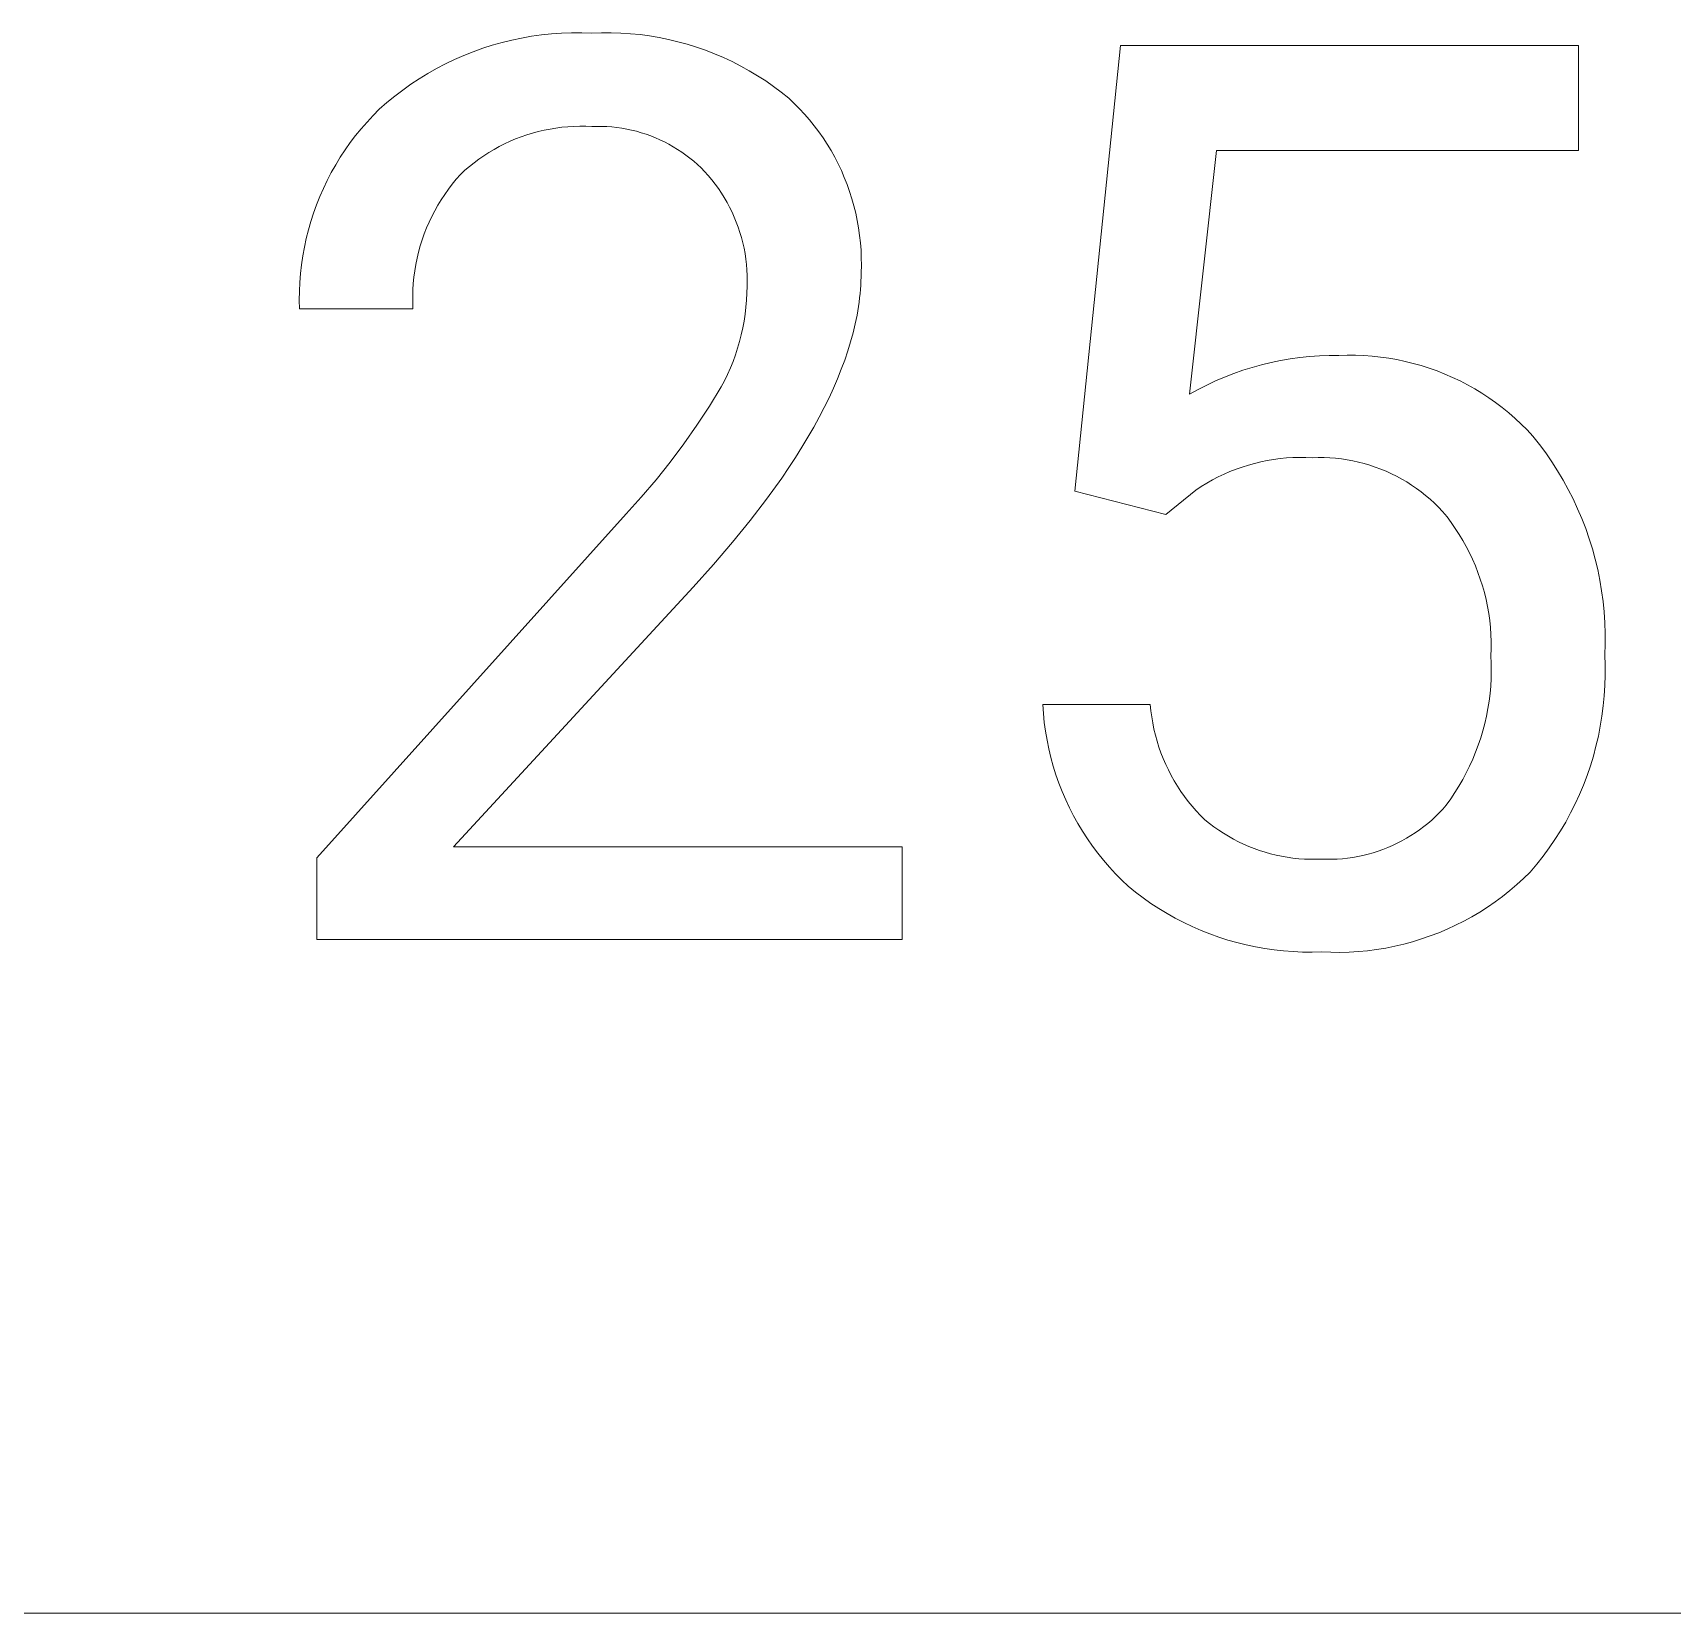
# Model space of a CAD drawing. Header units: millimetres. Extents: x -665 to 1920, y -373 to 1434.
# Drawn here: x 1535.02 to 1579.94, y -228.39 to -185.11 of the extents above; entities that cross this region are included whole.
import ezdxf

# ---------------------------------------------------------------- set-up
doc = ezdxf.new("R2010")
doc.units = ezdxf.units.MM
doc.header["$MEASUREMENT"] = 0
doc.layers.add('Domyślny', color=7, linetype='Continuous', true_color=0x000000)

msp = doc.modelspace()

# ---------------------------------------------------------------- linework, layer by layer
at = {"layer": 'Domyślny', "color": 18, "lineweight": 15, "true_color": 0x000000}
for p, q in [((1547.346, -185.533), (1547.609, -185.449)), ((1547.609, -185.449), (1547.875, -185.374)), ((1547.875, -185.374), (1548.143, -185.308)), ((1548.143, -185.308), (1548.413, -185.251)), ((1548.413, -185.251), (1548.685, -185.204)), ((1548.685, -185.204), (1548.958, -185.166)), ((1548.958, -185.166), (1549.232, -185.138)), ((1549.232, -185.138), (1549.508, -185.119)), ((1549.508, -185.119), (1549.783, -185.11)), ((1549.783, -185.11), (1550.059, -185.11)), ((1550.059, -185.11), (1550.335, -185.119)), ((1550.335, -185.119), (1550.6, -185.109)), ((1550.6, -185.109), (1550.864, -185.109)), ((1550.864, -185.109), (1551.128, -185.117)), ((1551.128, -185.117), (1551.392, -185.134)), ((1551.392, -185.134), (1551.656, -185.159)), ((1551.656, -185.159), (1551.918, -185.194)), ((1551.918, -185.194), (1552.179, -185.238)), ((1552.179, -185.238), (1552.438, -185.291)), ((1552.438, -185.291), (1552.695, -185.352)), ((1552.695, -185.352), (1552.95, -185.422)), ((1552.95, -185.422), (1553.203, -185.501)), ((1553.203, -185.501), (1553.453, -185.588)), ((1563.569, -197.667), (1564.818, -185.457)), ((1564.818, -185.457), (1577.364, -185.457)), ((1577.364, -185.457), (1577.364, -188.333)), ((1546.328, -185.957), (1546.577, -185.838)), ((1546.577, -185.838), (1546.83, -185.728)), ((1546.83, -185.728), (1547.086, -185.626)), ((1547.086, -185.626), (1547.346, -185.533)), ((1553.453, -185.588), (1553.699, -185.683)), ((1553.699, -185.683), (1553.943, -185.787)), ((1553.943, -185.787), (1554.182, -185.899)), ((1554.182, -185.899), (1554.418, -186.02)), ((1545.378, -186.518), (1545.609, -186.366)), ((1545.609, -186.366), (1545.844, -186.221)), ((1545.844, -186.221), (1546.084, -186.085)), ((1546.084, -186.085), (1546.328, -185.957)), ((1554.418, -186.02), (1554.649, -186.148)), ((1554.649, -186.148), (1554.876, -186.284)), ((1554.876, -186.284), (1555.099, -186.427)), ((1544.721, -187.021), (1544.935, -186.846)), ((1544.935, -186.846), (1545.154, -186.678)), ((1545.154, -186.678), (1545.378, -186.518)), ((1555.099, -186.427), (1555.316, -186.578)), ((1555.316, -186.578), (1555.528, -186.736)), ((1555.528, -186.736), (1555.734, -186.902)), ((1544.343, -187.375), (1544.514, -187.203)), ((1544.514, -187.203), (1544.721, -187.021)), ((1555.734, -186.902), (1555.883, -187.043)), ((1555.883, -187.043), (1556.028, -187.189)), ((1556.028, -187.189), (1556.167, -187.34)), ((1543.865, -187.924), (1544.018, -187.736)), ((1544.018, -187.736), (1544.178, -187.553)), ((1544.178, -187.553), (1544.343, -187.375)), ((1549.191, -187.744), (1549.03, -187.776)), ((1549.353, -187.718), (1549.191, -187.744)), ((1549.516, -187.697), (1549.353, -187.718)), ((1549.679, -187.682), (1549.516, -187.697)), ((1549.843, -187.672), (1549.679, -187.682)), ((1550.007, -187.668), (1549.843, -187.672)), ((1550.171, -187.67), (1550.007, -187.668)), ((1550.335, -187.677), (1550.171, -187.67)), ((1550.472, -187.673), (1550.335, -187.677)), ((1550.61, -187.673), (1550.472, -187.673)), ((1550.747, -187.678), (1550.61, -187.673)), ((1550.884, -187.688), (1550.747, -187.678)), ((1551.02, -187.703), (1550.884, -187.688)), ((1551.156, -187.722), (1551.02, -187.703)), ((1551.291, -187.746), (1551.156, -187.722)), ((1551.425, -187.774), (1551.291, -187.746)), ((1556.167, -187.34), (1556.301, -187.496)), ((1556.301, -187.496), (1556.43, -187.656)), ((1556.43, -187.656), (1556.554, -187.82)), ((1543.579, -188.315), (1543.719, -188.117)), ((1543.719, -188.117), (1543.865, -187.924)), ((1547.946, -188.149), (1547.8, -188.223)), ((1548.095, -188.08), (1547.946, -188.149)), ((1548.246, -188.016), (1548.095, -188.08)), ((1548.4, -187.957), (1548.246, -188.016)), ((1548.555, -187.904), (1548.4, -187.957)), ((1548.712, -187.856), (1548.555, -187.904)), ((1548.87, -187.813), (1548.712, -187.856)), ((1549.03, -187.776), (1548.87, -187.813)), ((1551.558, -187.807), (1551.425, -187.774)), ((1551.69, -187.845), (1551.558, -187.807)), ((1551.821, -187.887), (1551.69, -187.845)), ((1551.95, -187.933), (1551.821, -187.887)), ((1552.078, -187.984), (1551.95, -187.933)), ((1552.203, -188.039), (1552.078, -187.984)), ((1552.327, -188.098), (1552.203, -188.039)), ((1552.449, -188.162), (1552.327, -188.098)), ((1552.568, -188.229), (1552.449, -188.162)), ((1556.554, -187.82), (1556.671, -187.988)), ((1556.671, -187.988), (1556.784, -188.16)), ((1556.784, -188.16), (1556.89, -188.336)), ((1543.319, -188.725), (1543.445, -188.518)), ((1543.445, -188.518), (1543.579, -188.315)), ((1547.242, -188.568), (1547.11, -188.666)), ((1547.377, -188.475), (1547.242, -188.568)), ((1547.515, -188.386), (1547.377, -188.475)), ((1547.656, -188.302), (1547.515, -188.386)), ((1547.8, -188.223), (1547.656, -188.302)), ((1552.685, -188.301), (1552.568, -188.229)), ((1552.8, -188.377), (1552.685, -188.301)), ((1552.911, -188.456), (1552.8, -188.377)), ((1553.02, -188.539), (1552.911, -188.456)), ((1553.127, -188.626), (1553.02, -188.539)), ((1553.23, -188.717), (1553.127, -188.626)), ((1556.89, -188.336), (1556.99, -188.515)), ((1556.99, -188.515), (1557.084, -188.698)), ((1567.453, -188.333), (1566.712, -195.006)), ((1577.364, -188.333), (1567.453, -188.333)), ((1543.087, -189.151), (1543.199, -188.936)), ((1543.199, -188.936), (1543.319, -188.725)), ((1546.736, -188.986), (1546.621, -189.117)), ((1546.857, -188.875), (1546.736, -188.986)), ((1546.982, -188.768), (1546.857, -188.875)), ((1547.11, -188.666), (1546.982, -188.768)), ((1553.33, -188.811), (1553.23, -188.717)), ((1553.426, -188.908), (1553.33, -188.811)), ((1553.526, -189.019), (1553.426, -188.908)), ((1553.622, -189.134), (1553.526, -189.019)), ((1557.084, -188.698), (1557.173, -188.883)), ((1557.173, -188.883), (1557.254, -189.072)), ((1557.254, -189.072), (1557.33, -189.263)), ((1542.884, -189.592), (1542.982, -189.37)), ((1542.982, -189.37), (1543.087, -189.151)), ((1546.305, -189.534), (1546.21, -189.68)), ((1546.406, -189.391), (1546.305, -189.534)), ((1546.511, -189.252), (1546.406, -189.391)), ((1546.621, -189.117), (1546.511, -189.252)), ((1553.714, -189.252), (1553.622, -189.134)), ((1553.802, -189.373), (1553.714, -189.252)), ((1553.886, -189.497), (1553.802, -189.373)), ((1553.965, -189.623), (1553.886, -189.497)), ((1557.33, -189.263), (1557.399, -189.456)), ((1557.399, -189.456), (1557.461, -189.652)), ((1542.712, -190.045), (1542.794, -189.817)), ((1542.794, -189.817), (1542.884, -189.592)), ((1546.034, -189.981), (1545.954, -190.136)), ((1546.119, -189.829), (1546.034, -189.981)), ((1546.21, -189.68), (1546.119, -189.829)), ((1554.04, -189.753), (1553.965, -189.623)), ((1554.111, -189.885), (1554.04, -189.753)), ((1554.177, -190.019), (1554.111, -189.885)), ((1557.461, -189.652), (1557.517, -189.85)), ((1557.517, -189.85), (1557.566, -190.049)), ((1542.57, -190.509), (1542.637, -190.276)), ((1542.637, -190.276), (1542.712, -190.045)), ((1545.879, -190.294), (1545.81, -190.454)), ((1545.954, -190.136), (1545.879, -190.294)), ((1554.238, -190.155), (1554.177, -190.019)), ((1554.295, -190.294), (1554.238, -190.155)), ((1554.347, -190.434), (1554.295, -190.294)), ((1554.394, -190.576), (1554.347, -190.434)), ((1557.566, -190.049), (1557.609, -190.25)), ((1557.609, -190.25), (1557.644, -190.452)), ((1542.46, -190.982), (1542.511, -190.745)), ((1542.511, -190.745), (1542.57, -190.509)), ((1545.689, -190.781), (1545.636, -190.947)), ((1545.747, -190.616), (1545.689, -190.781)), ((1545.81, -190.454), (1545.747, -190.616)), ((1554.436, -190.719), (1554.394, -190.576)), ((1554.473, -190.864), (1554.436, -190.719)), ((1554.506, -191.01), (1554.473, -190.864)), ((1557.644, -190.452), (1557.673, -190.656)), ((1557.673, -190.656), (1557.695, -190.86)), ((1557.695, -190.86), (1557.711, -191.065)), ((1542.381, -191.461), (1542.416, -191.22)), ((1542.416, -191.22), (1542.46, -190.982)), ((1545.549, -191.285), (1545.514, -191.456)), ((1545.59, -191.115), (1545.549, -191.285)), ((1545.636, -190.947), (1545.59, -191.115)), ((1554.533, -191.157), (1554.506, -191.01)), ((1554.555, -191.305), (1554.533, -191.157)), ((1554.572, -191.454), (1554.555, -191.305)), ((1557.711, -191.065), (1557.719, -191.27)), ((1557.719, -191.27), (1557.72, -191.475)), ((1542.335, -191.944), (1542.354, -191.702)), ((1542.354, -191.702), (1542.381, -191.461)), ((1545.485, -191.628), (1545.462, -191.8)), ((1545.514, -191.456), (1545.485, -191.628)), ((1554.584, -191.603), (1554.572, -191.454)), ((1554.591, -191.752), (1554.584, -191.603)), ((1554.592, -191.902), (1554.591, -191.752)), ((1557.715, -191.681), (1557.714, -191.794)), ((1557.72, -191.475), (1557.715, -191.681)), ((1542.322, -192.428), (1542.324, -192.186)), ((1542.324, -192.186), (1542.335, -191.944)), ((1545.433, -192.148), (1545.428, -192.322)), ((1545.445, -191.974), (1545.433, -192.148)), ((1545.462, -191.8), (1545.445, -191.974)), ((1554.585, -192.243), (1554.589, -192.051)), ((1554.589, -192.051), (1554.592, -191.902)), ((1557.697, -192.137), (1557.687, -192.253)), ((1557.705, -192.022), (1557.697, -192.137)), ((1557.71, -191.907), (1557.705, -192.022)), ((1557.714, -191.794), (1557.71, -191.907)), ((1542.327, -192.671), (1542.322, -192.428)), ((1545.436, -192.671), (1542.327, -192.671)), ((1545.428, -192.322), (1545.429, -192.497)), ((1545.429, -192.497), (1545.436, -192.671)), ((1554.536, -192.815), (1554.559, -192.625)), ((1554.559, -192.625), (1554.575, -192.434)), ((1554.575, -192.434), (1554.585, -192.243)), ((1557.643, -192.604), (1557.602, -192.842)), ((1557.66, -192.486), (1557.643, -192.604)), ((1557.674, -192.369), (1557.66, -192.486)), ((1557.687, -192.253), (1557.674, -192.369)), ((1554.472, -193.193), (1554.508, -193.004)), ((1554.508, -193.004), (1554.536, -192.815)), ((1557.553, -193.082), (1557.495, -193.325)), ((1557.602, -192.842), (1557.553, -193.082)), ((1554.33, -193.749), (1554.383, -193.565)), ((1554.383, -193.565), (1554.431, -193.38)), ((1554.431, -193.38), (1554.472, -193.193)), ((1557.427, -193.571), (1557.351, -193.82)), ((1557.495, -193.325), (1557.427, -193.571)), ((1554.204, -194.111), (1554.27, -193.931)), ((1554.27, -193.931), (1554.33, -193.749)), ((1557.351, -193.82), (1557.265, -194.071)), ((1569.207, -194.083), (1569.47, -194.038)), ((1569.47, -194.038), (1569.735, -194.002)), ((1569.735, -194.002), (1570.001, -193.975)), ((1570.001, -193.975), (1570.268, -193.957)), ((1570.268, -193.957), (1570.535, -193.947)), ((1570.535, -193.947), (1570.802, -193.947)), ((1570.802, -193.947), (1571.031, -193.94)), ((1571.031, -193.94), (1571.259, -193.941)), ((1571.259, -193.941), (1571.488, -193.949)), ((1571.488, -193.949), (1571.716, -193.966)), ((1571.716, -193.966), (1571.943, -193.99)), ((1571.943, -193.99), (1572.169, -194.021)), ((1572.169, -194.021), (1572.394, -194.06)), ((1553.972, -194.637), (1554.055, -194.464)), ((1554.055, -194.464), (1554.133, -194.289)), ((1554.133, -194.289), (1554.204, -194.111)), ((1557.171, -194.325), (1557.068, -194.582)), ((1557.265, -194.071), (1557.171, -194.325)), ((1567.671, -194.536), (1567.921, -194.439)), ((1567.921, -194.439), (1568.173, -194.351)), ((1568.173, -194.351), (1568.428, -194.271)), ((1568.428, -194.271), (1568.685, -194.199)), ((1568.685, -194.199), (1568.945, -194.137)), ((1568.945, -194.137), (1569.207, -194.083)), ((1572.394, -194.06), (1572.618, -194.107)), ((1572.618, -194.107), (1572.84, -194.162)), ((1572.84, -194.162), (1573.06, -194.224)), ((1573.06, -194.224), (1573.278, -194.293)), ((1573.278, -194.293), (1573.493, -194.37)), ((1573.493, -194.37), (1573.706, -194.454)), ((1573.706, -194.454), (1573.915, -194.545)), ((1553.557, -195.337), (1553.883, -194.807)), ((1553.883, -194.807), (1553.972, -194.637)), ((1556.955, -194.842), (1556.834, -195.104)), ((1557.068, -194.582), (1556.955, -194.842)), ((1566.712, -195.006), (1566.946, -194.877)), ((1566.946, -194.877), (1567.184, -194.755)), ((1567.184, -194.755), (1567.426, -194.642)), ((1567.426, -194.642), (1567.671, -194.536)), ((1573.915, -194.545), (1574.122, -194.643)), ((1574.122, -194.643), (1574.324, -194.749)), ((1574.324, -194.749), (1574.524, -194.86)), ((1574.524, -194.86), (1574.719, -194.979)), ((1553.215, -195.857), (1553.557, -195.337)), ((1556.703, -195.37), (1556.564, -195.637)), ((1556.834, -195.104), (1556.703, -195.37)), ((1574.719, -194.979), (1574.91, -195.104)), ((1574.91, -195.104), (1575.097, -195.236)), ((1575.097, -195.236), (1575.279, -195.374)), ((1575.279, -195.374), (1575.457, -195.518)), ((1556.564, -195.637), (1556.416, -195.908)), ((1575.457, -195.518), (1575.629, -195.668)), ((1575.629, -195.668), (1575.797, -195.824)), ((1575.797, -195.824), (1575.959, -195.985)), ((1552.857, -196.366), (1553.215, -195.857)), ((1556.258, -196.181), (1556.092, -196.457)), ((1556.416, -195.908), (1556.258, -196.181)), ((1575.959, -195.985), (1576.115, -196.152)), ((1576.115, -196.152), (1576.297, -196.381)), ((1552.484, -196.864), (1552.857, -196.366)), ((1556.092, -196.457), (1555.916, -196.736)), ((1576.297, -196.381), (1576.472, -196.617)), ((1576.472, -196.617), (1576.639, -196.859)), ((1552.095, -197.35), (1552.484, -196.864)), ((1555.732, -197.018), (1555.538, -197.302)), ((1555.916, -196.736), (1555.732, -197.018)), ((1567.82, -197.127), (1567.657, -197.197)), ((1567.986, -197.062), (1567.82, -197.127)), ((1568.153, -197.002), (1567.986, -197.062)), ((1568.323, -196.949), (1568.153, -197.002)), ((1568.494, -196.901), (1568.323, -196.949)), ((1568.667, -196.86), (1568.494, -196.901)), ((1568.841, -196.824), (1568.667, -196.86)), ((1569.016, -196.795), (1568.841, -196.824)), ((1569.192, -196.771), (1569.016, -196.795)), ((1569.369, -196.754), (1569.192, -196.771)), ((1569.546, -196.743), (1569.369, -196.754)), ((1569.724, -196.737), (1569.546, -196.743)), ((1569.901, -196.738), (1569.724, -196.737)), ((1570.079, -196.746), (1569.901, -196.738)), ((1570.238, -196.741), (1570.079, -196.746)), ((1570.397, -196.743), (1570.238, -196.741)), ((1570.556, -196.749), (1570.397, -196.743)), ((1570.715, -196.762), (1570.556, -196.749)), ((1570.874, -196.78), (1570.715, -196.762)), ((1571.031, -196.803), (1570.874, -196.78)), ((1571.188, -196.832), (1571.031, -196.803)), ((1571.343, -196.866), (1571.188, -196.832)), ((1571.497, -196.906), (1571.343, -196.866)), ((1571.65, -196.951), (1571.497, -196.906)), ((1571.801, -197.001), (1571.65, -196.951)), ((1571.951, -197.057), (1571.801, -197.001)), ((1572.098, -197.118), (1571.951, -197.057)), ((1572.243, -197.184), (1572.098, -197.118)), ((1576.639, -196.859), (1576.797, -197.106)), ((1576.797, -197.106), (1576.947, -197.358)), ((1551.692, -197.824), (1552.095, -197.35)), ((1555.538, -197.302), (1555.125, -197.878)), ((1567.033, -197.535), (1566.884, -197.633)), ((1567.184, -197.442), (1567.033, -197.535)), ((1567.339, -197.355), (1567.184, -197.442)), ((1567.497, -197.274), (1567.339, -197.355)), ((1567.657, -197.197), (1567.497, -197.274)), ((1572.385, -197.255), (1572.243, -197.184)), ((1572.525, -197.331), (1572.385, -197.255)), ((1572.663, -197.411), (1572.525, -197.331)), ((1572.797, -197.497), (1572.663, -197.411)), ((1572.929, -197.587), (1572.797, -197.497)), ((1573.057, -197.681), (1572.929, -197.587)), ((1576.947, -197.358), (1577.088, -197.615)), ((1577.088, -197.615), (1577.221, -197.877)), ((1551.274, -198.285), (1551.692, -197.824)), ((1555.125, -197.878), (1554.675, -198.465)), ((1566.058, -198.304), (1563.569, -197.667)), ((1566.884, -197.633), (1566.058, -198.304)), ((1573.181, -197.78), (1573.057, -197.681)), ((1573.303, -197.884), (1573.181, -197.78)), ((1573.42, -197.991), (1573.303, -197.884)), ((1573.534, -198.103), (1573.42, -197.991)), ((1577.221, -197.877), (1577.345, -198.143)), ((1542.801, -207.705), (1551.274, -198.285)), ((1554.675, -198.465), (1554.188, -199.063)), ((1573.644, -198.218), (1573.534, -198.103)), ((1573.766, -198.369), (1573.644, -198.218)), ((1573.882, -198.524), (1573.766, -198.369)), ((1573.993, -198.683), (1573.882, -198.524)), ((1577.345, -198.143), (1577.459, -198.413)), ((1577.459, -198.413), (1577.565, -198.687)), ((1574.099, -198.845), (1573.993, -198.683)), ((1574.2, -199.011), (1574.099, -198.845)), ((1577.565, -198.687), (1577.661, -198.964)), ((1577.661, -198.964), (1577.748, -199.244)), ((1554.188, -199.063), (1553.666, -199.672)), ((1574.294, -199.18), (1574.2, -199.011)), ((1574.383, -199.353), (1574.294, -199.18)), ((1574.466, -199.528), (1574.383, -199.353)), ((1577.748, -199.244), (1577.826, -199.527)), ((1553.666, -199.672), (1553.108, -200.292)), ((1574.543, -199.706), (1574.466, -199.528)), ((1574.614, -199.887), (1574.543, -199.706)), ((1577.826, -199.527), (1577.894, -199.812)), ((1577.894, -199.812), (1577.952, -200.1)), ((1553.108, -200.292), (1546.546, -207.404)), ((1574.679, -200.069), (1574.614, -199.887)), ((1574.738, -200.254), (1574.679, -200.069)), ((1574.79, -200.441), (1574.738, -200.254)), ((1577.952, -200.1), (1578.001, -200.389)), ((1574.836, -200.629), (1574.79, -200.441)), ((1574.875, -200.819), (1574.836, -200.629)), ((1578.001, -200.389), (1578.04, -200.68)), ((1578.04, -200.68), (1578.069, -200.972)), ((1574.908, -201.01), (1574.875, -200.819)), ((1574.935, -201.203), (1574.908, -201.01)), ((1574.955, -201.395), (1574.935, -201.203)), ((1578.069, -200.972), (1578.088, -201.265)), ((1574.969, -201.589), (1574.955, -201.395)), ((1574.976, -201.783), (1574.969, -201.589)), ((1578.088, -201.265), (1578.098, -201.558)), ((1578.098, -201.558), (1578.097, -201.851)), ((1574.97, -202.17), (1574.976, -201.977)), ((1574.976, -201.977), (1574.976, -201.783)), ((1578.097, -201.851), (1578.087, -202.145)), ((1574.979, -202.378), (1574.97, -202.17)), ((1574.98, -202.585), (1574.979, -202.378)), ((1578.087, -202.145), (1578.098, -202.425)), ((1578.098, -202.425), (1578.099, -202.705)), ((1574.945, -203.206), (1574.964, -203)), ((1574.964, -203), (1574.976, -202.793)), ((1574.976, -202.793), (1574.98, -202.585)), ((1578.092, -202.985), (1578.074, -203.265)), ((1578.099, -202.705), (1578.092, -202.985)), ((1574.887, -203.617), (1574.919, -203.412)), ((1574.919, -203.412), (1574.945, -203.206)), ((1578.074, -203.265), (1578.048, -203.544)), ((1562.708, -203.75), (1562.691, -203.505)), ((1562.691, -203.505), (1565.636, -203.505)), ((1562.732, -203.994), (1562.708, -203.75)), ((1565.636, -203.505), (1565.652, -203.675)), ((1565.652, -203.675), (1565.675, -203.843)), ((1565.675, -203.843), (1565.703, -204.011)), ((1574.801, -204.023), (1574.847, -203.821)), ((1574.847, -203.821), (1574.887, -203.617)), ((1578.012, -203.823), (1577.966, -204.099)), ((1578.048, -203.544), (1578.012, -203.823)), ((1562.766, -204.237), (1562.732, -203.994)), ((1562.807, -204.479), (1562.766, -204.237)), ((1565.703, -204.011), (1565.737, -204.178)), ((1565.737, -204.178), (1565.777, -204.343)), ((1565.777, -204.343), (1565.823, -204.507)), ((1574.689, -204.423), (1574.749, -204.224)), ((1574.749, -204.224), (1574.801, -204.023)), ((1577.966, -204.099), (1577.912, -204.374)), ((1562.857, -204.719), (1562.807, -204.479)), ((1562.914, -204.957), (1562.857, -204.719)), ((1565.823, -204.507), (1565.874, -204.67)), ((1565.874, -204.67), (1565.93, -204.83)), ((1574.472, -205.006), (1574.551, -204.814)), ((1574.551, -204.814), (1574.623, -204.619)), ((1574.623, -204.619), (1574.689, -204.423)), ((1577.848, -204.647), (1577.775, -204.918)), ((1577.912, -204.374), (1577.848, -204.647)), ((1562.98, -205.194), (1562.914, -204.957)), ((1563.053, -205.428), (1562.98, -205.194)), ((1565.93, -204.83), (1565.993, -204.989)), ((1565.993, -204.989), (1566.06, -205.145)), ((1566.06, -205.145), (1566.133, -205.299)), ((1574.295, -205.381), (1574.386, -205.195)), ((1574.386, -205.195), (1574.472, -205.006)), ((1577.693, -205.186), (1577.602, -205.451)), ((1577.775, -204.918), (1577.693, -205.186)), ((1563.135, -205.659), (1563.053, -205.428)), ((1563.224, -205.887), (1563.135, -205.659)), ((1566.133, -205.299), (1566.211, -205.45)), ((1566.211, -205.45), (1566.295, -205.598)), ((1566.295, -205.598), (1566.383, -205.744)), ((1574.093, -205.744), (1574.197, -205.564)), ((1574.197, -205.564), (1574.295, -205.381)), ((1577.502, -205.713), (1577.393, -205.972)), ((1577.602, -205.451), (1577.502, -205.713)), ((1563.321, -206.113), (1563.224, -205.887)), ((1563.425, -206.335), (1563.321, -206.113)), ((1566.383, -205.744), (1566.476, -205.886)), ((1566.476, -205.886), (1566.575, -206.025)), ((1566.575, -206.025), (1566.677, -206.161)), ((1566.677, -206.161), (1566.785, -206.293)), ((1573.747, -206.261), (1573.868, -206.092)), ((1573.868, -206.092), (1573.984, -205.92)), ((1573.984, -205.92), (1574.093, -205.744)), ((1577.393, -205.972), (1577.276, -206.227)), ((1563.537, -206.553), (1563.425, -206.335)), ((1563.656, -206.767), (1563.537, -206.553)), ((1566.785, -206.293), (1566.897, -206.421)), ((1566.897, -206.421), (1567.013, -206.545)), ((1567.013, -206.545), (1567.134, -206.665)), ((1573.348, -206.669), (1573.453, -206.572)), ((1573.453, -206.572), (1573.554, -206.471)), ((1573.554, -206.471), (1573.652, -206.368)), ((1573.652, -206.368), (1573.747, -206.261)), ((1577.151, -206.477), (1577.017, -206.724)), ((1577.276, -206.227), (1577.151, -206.477)), ((1563.783, -206.977), (1563.656, -206.767)), ((1563.916, -207.183), (1563.783, -206.977)), ((1567.134, -206.665), (1567.256, -206.764)), ((1567.256, -206.764), (1567.381, -206.858)), ((1567.381, -206.858), (1567.51, -206.948)), ((1567.51, -206.948), (1567.641, -207.033)), ((1567.641, -207.033), (1567.775, -207.115)), ((1572.777, -207.097), (1572.897, -207.019)), ((1572.897, -207.019), (1573.014, -206.937)), ((1573.014, -206.937), (1573.128, -206.851)), ((1573.128, -206.851), (1573.239, -206.762)), ((1573.239, -206.762), (1573.348, -206.669)), ((1576.874, -206.965), (1576.724, -207.202)), ((1577.017, -206.724), (1576.874, -206.965)), ((1546.546, -207.404), (1558.843, -207.404)), ((1558.843, -207.404), (1558.843, -209.944)), ((1564.056, -207.384), (1563.916, -207.183)), ((1564.203, -207.581), (1564.056, -207.384)), ((1567.775, -207.115), (1567.912, -207.191)), ((1567.912, -207.191), (1568.051, -207.263)), ((1568.051, -207.263), (1568.193, -207.33)), ((1568.193, -207.33), (1568.337, -207.393)), ((1568.337, -207.393), (1568.483, -207.45)), ((1568.483, -207.45), (1568.63, -207.503)), ((1568.63, -207.503), (1568.78, -207.55)), ((1571.876, -207.524), (1572.01, -207.477)), ((1572.01, -207.477), (1572.143, -207.424)), ((1572.143, -207.424), (1572.274, -207.367)), ((1572.274, -207.367), (1572.403, -207.306)), ((1572.403, -207.306), (1572.53, -207.241)), ((1572.53, -207.241), (1572.655, -207.171)), ((1572.655, -207.171), (1572.777, -207.097)), ((1576.566, -207.434), (1576.4, -207.66)), ((1576.724, -207.202), (1576.566, -207.434)), ((1542.801, -209.944), (1542.801, -207.705)), ((1564.357, -207.772), (1564.203, -207.581)), ((1564.517, -207.958), (1564.357, -207.772)), ((1564.683, -208.139), (1564.517, -207.958)), ((1568.78, -207.55), (1568.931, -207.593)), ((1568.931, -207.593), (1569.083, -207.63)), ((1569.083, -207.63), (1569.236, -207.662)), ((1569.236, -207.662), (1569.391, -207.689)), ((1569.391, -207.689), (1569.546, -207.711)), ((1569.546, -207.711), (1569.702, -207.728)), ((1569.702, -207.728), (1569.858, -207.739)), ((1569.858, -207.739), (1570.015, -207.745)), ((1570.015, -207.745), (1570.172, -207.746)), ((1570.172, -207.746), (1570.329, -207.742)), ((1570.329, -207.742), (1570.471, -207.746)), ((1570.471, -207.746), (1570.614, -207.745)), ((1570.614, -207.745), (1570.757, -207.74)), ((1570.757, -207.74), (1570.899, -207.729)), ((1570.899, -207.729), (1571.041, -207.714)), ((1571.041, -207.714), (1571.183, -207.694)), ((1571.183, -207.694), (1571.324, -207.67)), ((1571.324, -207.67), (1571.463, -207.64)), ((1571.463, -207.64), (1571.602, -207.606)), ((1571.602, -207.606), (1571.74, -207.568)), ((1571.74, -207.568), (1571.876, -207.524)), ((1576.227, -207.88), (1576.046, -208.095)), ((1576.4, -207.66), (1576.227, -207.88)), ((1564.855, -208.313), (1564.683, -208.139)), ((1565.033, -208.482), (1564.855, -208.313)), ((1575.865, -208.271), (1575.679, -208.44)), ((1576.046, -208.095), (1575.865, -208.271)), ((1565.235, -208.646), (1565.033, -208.482)), ((1565.443, -208.802), (1565.235, -208.646)), ((1565.656, -208.952), (1565.443, -208.802)), ((1575.288, -208.76), (1575.085, -208.91)), ((1575.486, -208.604), (1575.288, -208.76)), ((1575.679, -208.44), (1575.486, -208.604)), ((1565.873, -209.094), (1565.656, -208.952)), ((1566.096, -209.229), (1565.873, -209.094)), ((1566.322, -209.357), (1566.096, -209.229)), ((1574.665, -209.189), (1574.448, -209.317)), ((1574.878, -209.053), (1574.665, -209.189)), ((1575.085, -208.91), (1574.878, -209.053)), ((1566.553, -209.476), (1566.322, -209.357)), ((1566.788, -209.588), (1566.553, -209.476)), ((1567.026, -209.692), (1566.788, -209.588)), ((1567.268, -209.788), (1567.026, -209.692)), ((1573.54, -209.756), (1573.304, -209.846)), ((1573.772, -209.658), (1573.54, -209.756)), ((1574.001, -209.552), (1573.772, -209.658)), ((1574.226, -209.439), (1574.001, -209.552)), ((1574.448, -209.317), (1574.226, -209.439)), ((1558.843, -209.944), (1542.801, -209.944)), ((1567.513, -209.876), (1567.268, -209.788)), ((1567.76, -209.956), (1567.513, -209.876)), ((1568.011, -210.027), (1567.76, -209.956)), ((1568.263, -210.089), (1568.011, -210.027)), ((1568.517, -210.144), (1568.263, -210.089)), ((1568.773, -210.189), (1568.517, -210.144)), ((1569.031, -210.227), (1568.773, -210.189)), ((1572.087, -210.175), (1571.838, -210.216)), ((1572.335, -210.126), (1572.087, -210.175)), ((1572.581, -210.068), (1572.335, -210.126)), ((1572.824, -210.002), (1572.581, -210.068)), ((1573.065, -209.928), (1572.824, -210.002)), ((1573.304, -209.846), (1573.065, -209.928)), ((1569.289, -210.255), (1569.031, -210.227)), ((1569.549, -210.275), (1569.289, -210.255)), ((1569.808, -210.286), (1569.549, -210.275)), ((1570.069, -210.288), (1569.808, -210.286)), ((1570.329, -210.282), (1570.069, -210.288)), ((1570.581, -210.292), (1570.329, -210.282)), ((1570.833, -210.294), (1570.581, -210.292)), ((1571.085, -210.287), (1570.833, -210.294)), ((1571.337, -210.272), (1571.085, -210.287)), ((1571.588, -210.248), (1571.337, -210.272)), ((1571.838, -210.216), (1571.588, -210.248)), ((943.273, -228.394), (1920.475, -228.394))]:
    msp.add_line(p, q, dxfattribs=at)

doc.saveas('drawing.dxf')
